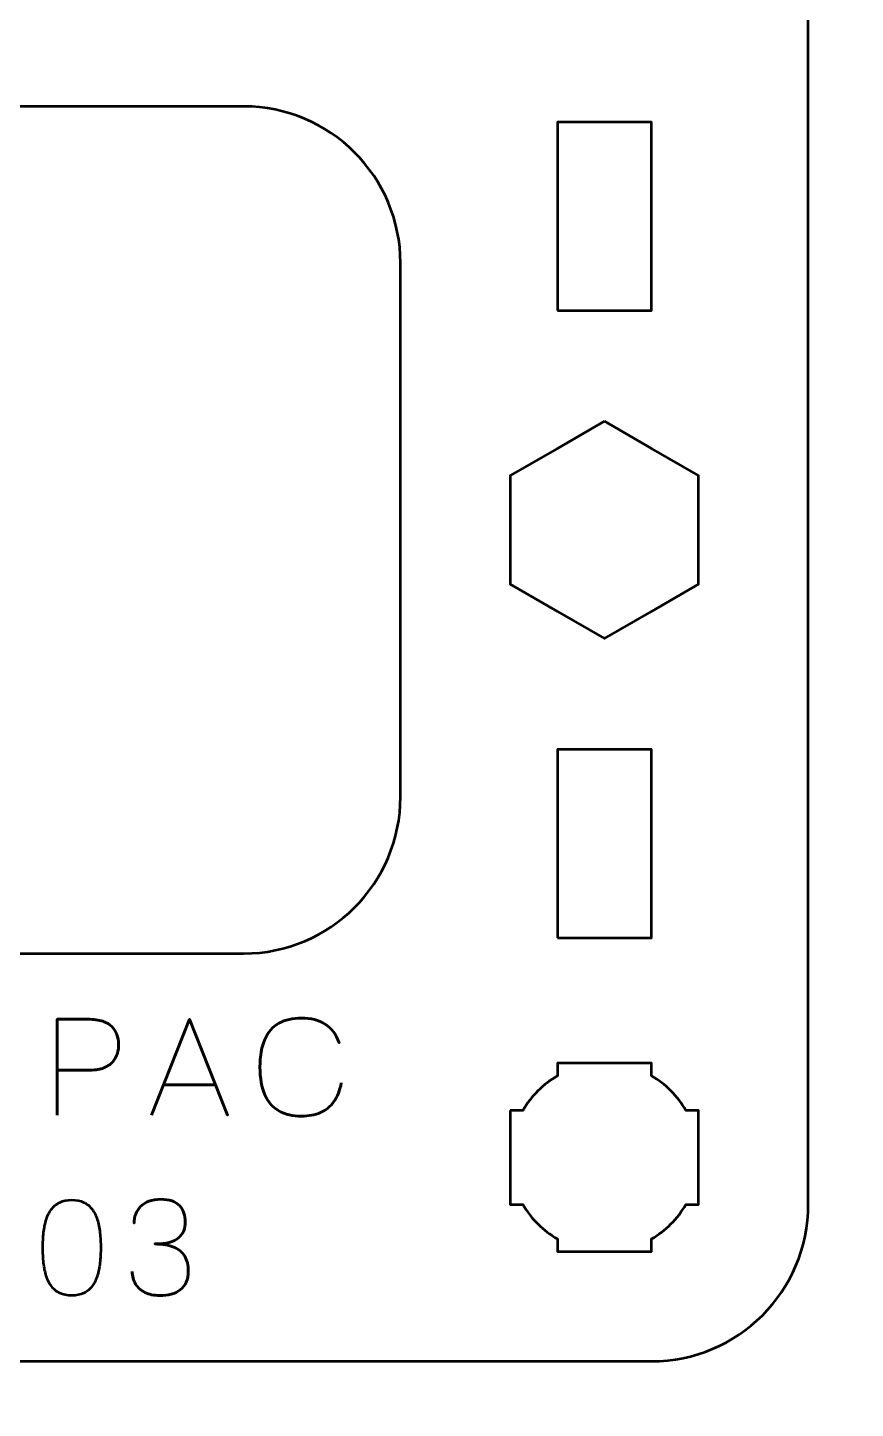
# Model space of a CAD drawing. Header units: centimetres. Extents: x -21 to 0, y -29.7 to 0.
# Drawn here: x -14.039 to -11.4, y -17.25 to -12.849 of the extents above; entities that cross this region are included whole.
import ezdxf

# ---------------------------------------------------------------- set-up
doc = ezdxf.new("R2010")
doc.units = ezdxf.units.CM
doc.header["$MEASUREMENT"] = 0
doc.layers.add('Layer 1', color=7, linetype='Continuous')

msp = doc.modelspace()

# ---------------------------------------------------------------- linework, layer by layer
at = {"layer": 'Layer 1', "lineweight": 53}
for points in [[(-12.35, -13.75), (-12.05, -13.75), (-12.05, -13.15), (-12.35, -13.15), (-12.35, -13.75)], [(-12.35, -15.75), (-12.05, -15.75), (-12.05, -15.15), (-12.35, -15.15), (-12.35, -15.75)]]:
    msp.add_lwpolyline(points, close=True, dxfattribs=at)
at = {"layer": 'Layer 1', "color": 1, "lineweight": 53}
msp.add_open_spline([(-21.00003, -29.19995), (-21.00003, -29.19995), (-21.00003, -2.89992), (-21.00003, -2.89992), (-21.00003, -2.89992), (-21.00003, -2.81709), (-20.93286, -2.74992), (-20.85003, -2.74992), (-20.85003, -2.74992), (-20.7672, -2.74992), (-20.70003, -2.68275), (-20.70003, -2.59992), (-20.70003, -2.59992), (-20.70003, -2.51709), (-20.7672, -2.44992), (-20.85003, -2.44992), (-20.85003, -2.44992), (-20.93286, -2.44992), (-21.00003, -2.38275), (-21.00003, -2.29992), (-21.00003, -2.29992), (-21.00003, -2.21709), (-20.93286, -2.14992), (-20.85003, -2.14992), (-20.85003, -2.14992), (-20.7672, -2.14992), (-20.70003, -2.08275), (-20.70003, -1.99992), (-20.70003, -1.99992), (-20.70003, -1.91709), (-20.7672, -1.84992), (-20.85003, -1.84992), (-20.85003, -1.84992), (-20.93286, -1.84992), (-21.00003, -1.78275), (-21.00003, -1.69992), (-21.00003, -1.69992), (-21.00003, -1.61709), (-20.93286, -1.54992), (-20.85003, -1.54992), (-20.85003, -1.54992), (-20.7672, -1.54992), (-20.70003, -1.48275), (-20.70003, -1.39992), (-20.70003, -1.39992), (-20.70003, -1.31709), (-20.7672, -1.24992), (-20.85003, -1.24992), (-20.85003, -1.24992), (-20.93286, -1.24992), (-21.00003, -1.18275), (-21.00003, -1.09992), (-21.00003, -1.09992), (-21.00003, -1.09992), (-21.00003, -0.49992), (-21.00003, -0.49992), (-21.00003, -0.49992), (-21.00003, -0.22295), (-20.77694, 0.00004), (-20.49994, 0.00004), (-20.49994, 0.00004), (-20.49994, 0.00004), (-0.50008, 0.00004), (-0.50008, 0.00004), (-0.50008, 0.00004), (-0.22294, 0.00004), (0.00002, -0.22295), (0.00002, -0.49992), (0.00002, -0.49992), (0.00002, -0.49992), (0.00002, -29.19995), (0.00002, -29.19995), (0.00002, -29.19995), (0.00002, -29.47695), (-0.22294, -29.70004), (-0.50008, -29.70004), (-0.50008, -29.70004), (-0.50008, -29.70004), (-20.49994, -29.70004), (-20.49994, -29.70004), (-20.49994, -29.70004), (-20.77694, -29.70004), (-21.00003, -29.47695), (-21.00003, -29.19995)], degree=3, knots=[0, 0, 0, 0, 0.047619, 0.047619, 0.047619, 0.047619, 0.0952381, 0.0952381, 0.0952381, 0.0952381, 0.1428571, 0.1428571, 0.1428571, 0.1428571, 0.1904762, 0.1904762, 0.1904762, 0.1904762, 0.2380952, 0.2380952, 0.2380952, 0.2380952, 0.2857143, 0.2857143, 0.2857143, 0.2857143, 0.3333333, 0.3333333, 0.3333333, 0.3333333, 0.3809524, 0.3809524, 0.3809524, 0.3809524, 0.4285714, 0.4285714, 0.4285714, 0.4285714, 0.4761905, 0.4761905, 0.4761905, 0.4761905, 0.5238095, 0.5238095, 0.5238095, 0.5238095, 0.5714286, 0.5714286, 0.5714286, 0.5714286, 0.6190476, 0.6190476, 0.6190476, 0.6190476, 0.6666667, 0.6666667, 0.6666667, 0.6666667, 0.7142857, 0.7142857, 0.7142857, 0.7142857, 0.7619048, 0.7619048, 0.7619048, 0.7619048, 0.8095238, 0.8095238, 0.8095238, 0.8095238, 0.8571429, 0.8571429, 0.8571429, 0.8571429, 0.9047619, 0.9047619, 0.9047619, 0.9047619, 0.952381, 0.952381, 0.952381, 0.952381, 1, 1, 1, 1], dxfattribs=at)
at = {"layer": 'Layer 1', "color": 3, "lineweight": 53}
msp.add_open_spline([(-16.85, -16.6), (-16.85, -16.6), (-16.85, -12.3), (-16.85, -12.3), (-16.85, -12.3), (-16.85, -12.02391), (-16.62609, -11.8), (-16.35, -11.8), (-16.35, -11.8), (-16.35, -11.8), (-12.05, -11.8), (-12.05, -11.8), (-12.05, -11.8), (-11.77391, -11.8), (-11.55, -12.02391), (-11.55, -12.3), (-11.55, -12.3), (-11.55, -12.3), (-11.55, -16.6), (-11.55, -16.6), (-11.55, -16.6), (-11.55, -16.87609), (-11.77391, -17.1), (-12.05, -17.1), (-12.05, -17.1), (-12.05, -17.1), (-16.35, -17.1), (-16.35, -17.1), (-16.35, -17.1), (-16.62609, -17.1), (-16.85, -16.87609), (-16.85, -16.6)], degree=3, knots=[0, 0, 0, 0, 0.125, 0.125, 0.125, 0.125, 0.25, 0.25, 0.25, 0.25, 0.375, 0.375, 0.375, 0.375, 0.5, 0.5, 0.5, 0.5, 0.625, 0.625, 0.625, 0.625, 0.75, 0.75, 0.75, 0.75, 0.875, 0.875, 0.875, 0.875, 1, 1, 1, 1], dxfattribs=at)
at = {"layer": 'Layer 1', "lineweight": 53}
for points, knots in [([(-15.55, -15.3), (-15.55, -15.3), (-15.55, -13.6), (-15.55, -13.6), (-15.55, -13.6), (-15.55, -13.32391), (-15.32609, -13.1), (-15.05, -13.1), (-15.05, -13.1), (-15.05, -13.1), (-13.35, -13.1), (-13.35, -13.1), (-13.35, -13.1), (-13.07391, -13.1), (-12.85, -13.32391), (-12.85, -13.6), (-12.85, -13.6), (-12.85, -13.6), (-12.85, -15.3), (-12.85, -15.3), (-12.85, -15.3), (-12.85, -15.57609), (-13.07391, -15.8), (-13.35, -15.8), (-13.35, -15.8), (-13.35, -15.8), (-15.05, -15.8), (-15.05, -15.8), (-15.05, -15.8), (-15.32609, -15.8), (-15.55, -15.57609), (-15.55, -15.3)], [0, 0, 0, 0, 0.125, 0.125, 0.125, 0.125, 0.25, 0.25, 0.25, 0.25, 0.375, 0.375, 0.375, 0.375, 0.5, 0.5, 0.5, 0.5, 0.625, 0.625, 0.625, 0.625, 0.75, 0.75, 0.75, 0.75, 0.875, 0.875, 0.875, 0.875, 1, 1, 1, 1]), ([(-12.2, -14.10359), (-12.2, -14.10359), (-12.05, -14.19019), (-12.05, -14.19019), (-12.05, -14.19019), (-12.05, -14.19019), (-11.9, -14.27679), (-11.9, -14.27679), (-11.9, -14.27679), (-11.9, -14.27679), (-11.9, -14.45), (-11.9, -14.45), (-11.9, -14.45), (-11.9, -14.45), (-11.9, -14.62321), (-11.9, -14.62321), (-11.9, -14.62321), (-11.9, -14.62321), (-12.05, -14.70981), (-12.05, -14.70981), (-12.05, -14.70981), (-12.05, -14.70981), (-12.2, -14.79641), (-12.2, -14.79641), (-12.2, -14.79641), (-12.2, -14.79641), (-12.35, -14.70981), (-12.35, -14.70981), (-12.35, -14.70981), (-12.35, -14.70981), (-12.5, -14.62321), (-12.5, -14.62321), (-12.5, -14.62321), (-12.5, -14.62321), (-12.5, -14.45), (-12.5, -14.45), (-12.5, -14.45), (-12.5, -14.45), (-12.5, -14.27679), (-12.5, -14.27679), (-12.5, -14.27679), (-12.5, -14.27679), (-12.35, -14.19019), (-12.35, -14.19019), (-12.35, -14.19019), (-12.35, -14.19019), (-12.2, -14.10359), (-12.2, -14.10359)], [0, 0, 0, 0, 0.0833333, 0.0833333, 0.0833333, 0.0833333, 0.1666667, 0.1666667, 0.1666667, 0.1666667, 0.25, 0.25, 0.25, 0.25, 0.3333333, 0.3333333, 0.3333333, 0.3333333, 0.4166667, 0.4166667, 0.4166667, 0.4166667, 0.5, 0.5, 0.5, 0.5, 0.5833333, 0.5833333, 0.5833333, 0.5833333, 0.6666667, 0.6666667, 0.6666667, 0.6666667, 0.75, 0.75, 0.75, 0.75, 0.8333333, 0.8333333, 0.8333333, 0.8333333, 0.9166667, 0.9166667, 0.9166667, 0.9166667, 1, 1, 1, 1]), ([(-12.5, -16.3), (-12.5, -16.3), (-12.45985, -16.3), (-12.45985, -16.3), (-12.45985, -16.3), (-12.4335, -16.25447), (-12.39553, -16.2165), (-12.35, -16.19015), (-12.35, -16.19015), (-12.35, -16.19015), (-12.35, -16.15), (-12.35, -16.15), (-12.35, -16.15), (-12.35, -16.15), (-12.2, -16.15), (-12.2, -16.15), (-12.2, -16.15), (-12.2, -16.15), (-12.05, -16.15), (-12.05, -16.15), (-12.05, -16.15), (-12.05, -16.15), (-12.05, -16.19015), (-12.05, -16.19015), (-12.05, -16.19015), (-12.00447, -16.2165), (-11.9665, -16.25447), (-11.94015, -16.3), (-11.94015, -16.3), (-11.94015, -16.3), (-11.9, -16.3), (-11.9, -16.3), (-11.9, -16.3), (-11.9, -16.3), (-11.9, -16.45), (-11.9, -16.45), (-11.9, -16.45), (-11.9, -16.45), (-11.9, -16.6), (-11.9, -16.6), (-11.9, -16.6), (-11.9, -16.6), (-11.94015, -16.6), (-11.94015, -16.6), (-11.94015, -16.6), (-11.9665, -16.64553), (-12.00447, -16.6835), (-12.05, -16.70985), (-12.05, -16.70985), (-12.05, -16.70985), (-12.05, -16.75), (-12.05, -16.75), (-12.05, -16.75), (-12.05, -16.75), (-12.2, -16.75), (-12.2, -16.75), (-12.2, -16.75), (-12.2, -16.75), (-12.35, -16.75), (-12.35, -16.75), (-12.35, -16.75), (-12.35, -16.75), (-12.35, -16.70985), (-12.35, -16.70985), (-12.35, -16.70985), (-12.39553, -16.6835), (-12.4335, -16.64553), (-12.45985, -16.6), (-12.45985, -16.6), (-12.45985, -16.6), (-12.5, -16.6), (-12.5, -16.6), (-12.5, -16.6), (-12.5, -16.6), (-12.5, -16.45), (-12.5, -16.45), (-12.5, -16.45), (-12.5, -16.45), (-12.5, -16.3), (-12.5, -16.3)], [0, 0, 0, 0, 0.05, 0.05, 0.05, 0.05, 0.1, 0.1, 0.1, 0.1, 0.15, 0.15, 0.15, 0.15, 0.2, 0.2, 0.2, 0.2, 0.25, 0.25, 0.25, 0.25, 0.3, 0.3, 0.3, 0.3, 0.35, 0.35, 0.35, 0.35, 0.4, 0.4, 0.4, 0.4, 0.45, 0.45, 0.45, 0.45, 0.5, 0.5, 0.5, 0.5, 0.55, 0.55, 0.55, 0.55, 0.6, 0.6, 0.6, 0.6, 0.65, 0.65, 0.65, 0.65, 0.7, 0.7, 0.7, 0.7, 0.75, 0.75, 0.75, 0.75, 0.8, 0.8, 0.8, 0.8, 0.85, 0.85, 0.85, 0.85, 0.9, 0.9, 0.9, 0.9, 0.95, 0.95, 0.95, 0.95, 1, 1, 1, 1])]:
    msp.add_open_spline(points, degree=3, knots=knots, dxfattribs=at)
at = {"layer": 'Layer 1', "color": 5, "lineweight": 53}
for points, knots in [([(-13.94431, -16.31494), (-13.94431, -16.31494), (-13.94431, -16.00972), (-13.94431, -16.00972), (-13.94431, -16.00972), (-13.94431, -16.00972), (-13.84694, -16.00972), (-13.84694, -16.00972), (-13.84694, -16.00972), (-13.82747, -16.00979), (-13.81146, -16.01198), (-13.79883, -16.01621), (-13.79883, -16.01621), (-13.78627, -16.02037), (-13.77639, -16.02616), (-13.76926, -16.0335), (-13.76926, -16.0335), (-13.76214, -16.04076), (-13.75706, -16.04909), (-13.75395, -16.05847), (-13.75395, -16.05847), (-13.75092, -16.06786), (-13.74916, -16.07766), (-13.74873, -16.08804), (-13.74873, -16.08804), (-13.74824, -16.09841), (-13.74944, -16.10857), (-13.75226, -16.11844), (-13.75226, -16.11844), (-13.75515, -16.12832), (-13.76002, -16.13728), (-13.76701, -16.14533), (-13.76701, -16.14533), (-13.77392, -16.15337), (-13.7833, -16.15979), (-13.79509, -16.16452), (-13.79509, -16.16452), (-13.80687, -16.16931), (-13.82147, -16.17171), (-13.8389, -16.17185), (-13.8389, -16.17185), (-13.8389, -16.17185), (-13.94431, -16.17185), (-13.94431, -16.17185), (-13.94431, -16.17185), (-13.94431, -16.17185), (-13.8389, -16.17185), (-13.8389, -16.17185), (-13.8389, -16.17185), (-13.82183, -16.17171), (-13.80736, -16.16931), (-13.79565, -16.16452), (-13.79565, -16.16452), (-13.78387, -16.15979), (-13.77448, -16.15337), (-13.76743, -16.14533), (-13.76743, -16.14533), (-13.76044, -16.13728), (-13.75543, -16.12832), (-13.75247, -16.11844), (-13.75247, -16.11844), (-13.74951, -16.10857), (-13.74824, -16.09841), (-13.74873, -16.08804), (-13.74873, -16.08804), (-13.74916, -16.07766), (-13.75092, -16.06786), (-13.75409, -16.05847), (-13.75409, -16.05847), (-13.7572, -16.04909), (-13.76242, -16.04076), (-13.76955, -16.0335), (-13.76955, -16.0335), (-13.77674, -16.02616), (-13.78662, -16.02037), (-13.79918, -16.01621), (-13.79918, -16.01621), (-13.81181, -16.01198), (-13.82768, -16.00979), (-13.84694, -16.00972), (-13.84694, -16.00972), (-13.84694, -16.00972), (-13.94431, -16.00972), (-13.94431, -16.00972), (-13.94431, -16.00972), (-13.94431, -16.00972), (-13.94431, -16.31494), (-13.94431, -16.31494)], [0, 0, 0, 0, 0.0454545, 0.0454545, 0.0454545, 0.0454545, 0.0909091, 0.0909091, 0.0909091, 0.0909091, 0.1363636, 0.1363636, 0.1363636, 0.1363636, 0.1818182, 0.1818182, 0.1818182, 0.1818182, 0.2272727, 0.2272727, 0.2272727, 0.2272727, 0.2727273, 0.2727273, 0.2727273, 0.2727273, 0.3181818, 0.3181818, 0.3181818, 0.3181818, 0.3636364, 0.3636364, 0.3636364, 0.3636364, 0.4090909, 0.4090909, 0.4090909, 0.4090909, 0.4545455, 0.4545455, 0.4545455, 0.4545455, 0.5, 0.5, 0.5, 0.5, 0.5454545, 0.5454545, 0.5454545, 0.5454545, 0.5909091, 0.5909091, 0.5909091, 0.5909091, 0.6363636, 0.6363636, 0.6363636, 0.6363636, 0.6818182, 0.6818182, 0.6818182, 0.6818182, 0.7272727, 0.7272727, 0.7272727, 0.7272727, 0.7727273, 0.7727273, 0.7727273, 0.7727273, 0.8181818, 0.8181818, 0.8181818, 0.8181818, 0.8636364, 0.8636364, 0.8636364, 0.8636364, 0.9090909, 0.9090909, 0.9090909, 0.9090909, 0.9545455, 0.9545455, 0.9545455, 0.9545455, 1, 1, 1, 1]), ([(-13.64375, -16.31494), (-13.64375, -16.31494), (-13.52268, -16.00972), (-13.52268, -16.00972), (-13.52268, -16.00972), (-13.52268, -16.00972), (-13.40118, -16.31494), (-13.40118, -16.31494), (-13.40118, -16.31494), (-13.40118, -16.31494), (-13.52268, -16.00972), (-13.52268, -16.00972), (-13.52268, -16.00972), (-13.52268, -16.00972), (-13.64375, -16.31494), (-13.64375, -16.31494)], [0, 0, 0, 0, 0.25, 0.25, 0.25, 0.25, 0.5, 0.5, 0.5, 0.5, 0.75, 0.75, 0.75, 0.75, 1, 1, 1, 1]), ([(-13.03881, -16.21249), (-13.04333, -16.23669), (-13.05123, -16.25666), (-13.06231, -16.27232), (-13.06231, -16.27232), (-13.07345, -16.28792), (-13.08771, -16.29949), (-13.10506, -16.30704), (-13.10506, -16.30704), (-13.12235, -16.31459), (-13.14267, -16.3184), (-13.16581, -16.31833), (-13.16581, -16.31833), (-13.19396, -16.3184), (-13.21788, -16.31296), (-13.2375, -16.30189), (-13.2375, -16.30189), (-13.25711, -16.29088), (-13.27207, -16.27388), (-13.28237, -16.25081), (-13.28237, -16.25081), (-13.29267, -16.22773), (-13.29782, -16.19817), (-13.29789, -16.16212), (-13.29789, -16.16212), (-13.29782, -16.12621), (-13.29267, -16.09671), (-13.28237, -16.07364), (-13.28237, -16.07364), (-13.27207, -16.05057), (-13.25711, -16.0335), (-13.2375, -16.02242), (-13.2375, -16.02242), (-13.21788, -16.01134), (-13.19396, -16.00584), (-13.16581, -16.00591), (-13.16581, -16.00591), (-13.13568, -16.00584), (-13.11043, -16.01226), (-13.09011, -16.02517), (-13.09011, -16.02517), (-13.06986, -16.03808), (-13.05497, -16.05805), (-13.04559, -16.08507), (-13.04559, -16.08507), (-13.05497, -16.05805), (-13.06986, -16.03808), (-13.09011, -16.02517), (-13.09011, -16.02517), (-13.11043, -16.01226), (-13.13568, -16.00584), (-13.16581, -16.00591), (-13.16581, -16.00591), (-13.19396, -16.00584), (-13.21788, -16.01134), (-13.2375, -16.02242), (-13.2375, -16.02242), (-13.25711, -16.0335), (-13.27207, -16.05057), (-13.28237, -16.07364), (-13.28237, -16.07364), (-13.29267, -16.09671), (-13.29782, -16.12621), (-13.29789, -16.16212), (-13.29789, -16.16212), (-13.29782, -16.19817), (-13.29267, -16.22773), (-13.28237, -16.25081), (-13.28237, -16.25081), (-13.27207, -16.27388), (-13.25711, -16.29088), (-13.2375, -16.30189), (-13.2375, -16.30189), (-13.21788, -16.31296), (-13.19396, -16.3184), (-13.16581, -16.31833), (-13.16581, -16.31833), (-13.14267, -16.3184), (-13.12235, -16.31459), (-13.10506, -16.30704), (-13.10506, -16.30704), (-13.08771, -16.29949), (-13.07345, -16.28792), (-13.06231, -16.27232), (-13.06231, -16.27232), (-13.05123, -16.25666), (-13.04333, -16.23669), (-13.03881, -16.21249)], [0, 0, 0, 0, 0.0454545, 0.0454545, 0.0454545, 0.0454545, 0.0909091, 0.0909091, 0.0909091, 0.0909091, 0.1363636, 0.1363636, 0.1363636, 0.1363636, 0.1818182, 0.1818182, 0.1818182, 0.1818182, 0.2272727, 0.2272727, 0.2272727, 0.2272727, 0.2727273, 0.2727273, 0.2727273, 0.2727273, 0.3181818, 0.3181818, 0.3181818, 0.3181818, 0.3636364, 0.3636364, 0.3636364, 0.3636364, 0.4090909, 0.4090909, 0.4090909, 0.4090909, 0.4545455, 0.4545455, 0.4545455, 0.4545455, 0.5, 0.5, 0.5, 0.5, 0.5454545, 0.5454545, 0.5454545, 0.5454545, 0.5909091, 0.5909091, 0.5909091, 0.5909091, 0.6363636, 0.6363636, 0.6363636, 0.6363636, 0.6818182, 0.6818182, 0.6818182, 0.6818182, 0.7272727, 0.7272727, 0.7272727, 0.7272727, 0.7727273, 0.7727273, 0.7727273, 0.7727273, 0.8181818, 0.8181818, 0.8181818, 0.8181818, 0.8636364, 0.8636364, 0.8636364, 0.8636364, 0.9090909, 0.9090909, 0.9090909, 0.9090909, 0.9545455, 0.9545455, 0.9545455, 0.9545455, 1, 1, 1, 1]), ([(-13.60565, -16.21884), (-13.60565, -16.21884), (-13.43971, -16.21884), (-13.43971, -16.21884), (-13.43971, -16.21884), (-13.43971, -16.21884), (-13.60565, -16.21884), (-13.60565, -16.21884)], [0, 0, 0, 0, 0.5, 0.5, 0.5, 0.5, 1, 1, 1, 1]), ([(-13.89774, -16.89025), (-13.88293, -16.89018), (-13.87016, -16.88757), (-13.8595, -16.88249), (-13.8595, -16.88249), (-13.84892, -16.87741), (-13.8401, -16.87014), (-13.83305, -16.8609), (-13.83305, -16.8609), (-13.82606, -16.85159), (-13.82056, -16.84058), (-13.81647, -16.82788), (-13.81647, -16.82788), (-13.81244, -16.81518), (-13.80955, -16.80128), (-13.80793, -16.78604), (-13.80793, -16.78604), (-13.80623, -16.7708), (-13.80539, -16.75478), (-13.80546, -16.73785), (-13.80546, -16.73785), (-13.80539, -16.72099), (-13.80623, -16.70497), (-13.80793, -16.6898), (-13.80793, -16.6898), (-13.80955, -16.67463), (-13.81244, -16.66066), (-13.81647, -16.64796), (-13.81647, -16.64796), (-13.82056, -16.63533), (-13.82606, -16.62433), (-13.83305, -16.61494), (-13.83305, -16.61494), (-13.8401, -16.60563), (-13.84892, -16.59836), (-13.8595, -16.59328), (-13.8595, -16.59328), (-13.87016, -16.58813), (-13.88293, -16.58552), (-13.89774, -16.58545), (-13.89774, -16.58545), (-13.91256, -16.58552), (-13.92533, -16.58813), (-13.93599, -16.59328), (-13.93599, -16.59328), (-13.94657, -16.59836), (-13.95539, -16.60563), (-13.96244, -16.61494), (-13.96244, -16.61494), (-13.96943, -16.62433), (-13.97493, -16.63533), (-13.97902, -16.64796), (-13.97902, -16.64796), (-13.98305, -16.66066), (-13.98594, -16.67463), (-13.98756, -16.6898), (-13.98756, -16.6898), (-13.98925, -16.70497), (-13.9901, -16.72099), (-13.99003, -16.73785), (-13.99003, -16.73785), (-13.9901, -16.75478), (-13.98925, -16.7708), (-13.98756, -16.78604), (-13.98756, -16.78604), (-13.98594, -16.80128), (-13.98305, -16.81518), (-13.97902, -16.82788), (-13.97902, -16.82788), (-13.97493, -16.84058), (-13.96943, -16.85159), (-13.96244, -16.8609), (-13.96244, -16.8609), (-13.95539, -16.87014), (-13.94657, -16.87741), (-13.93599, -16.88249), (-13.93599, -16.88249), (-13.92533, -16.88757), (-13.91256, -16.89018), (-13.89774, -16.89025)], [0, 0, 0, 0, 0.05, 0.05, 0.05, 0.05, 0.1, 0.1, 0.1, 0.1, 0.15, 0.15, 0.15, 0.15, 0.2, 0.2, 0.2, 0.2, 0.25, 0.25, 0.25, 0.25, 0.3, 0.3, 0.3, 0.3, 0.35, 0.35, 0.35, 0.35, 0.4, 0.4, 0.4, 0.4, 0.45, 0.45, 0.45, 0.45, 0.5, 0.5, 0.5, 0.5, 0.55, 0.55, 0.55, 0.55, 0.6, 0.6, 0.6, 0.6, 0.65, 0.65, 0.65, 0.65, 0.7, 0.7, 0.7, 0.7, 0.75, 0.75, 0.75, 0.75, 0.8, 0.8, 0.8, 0.8, 0.85, 0.85, 0.85, 0.85, 0.9, 0.9, 0.9, 0.9, 0.95, 0.95, 0.95, 0.95, 1, 1, 1, 1]), ([(-13.89774, -16.89025), (-13.88293, -16.89018), (-13.87016, -16.88757), (-13.8595, -16.88249), (-13.8595, -16.88249), (-13.84892, -16.87741), (-13.8401, -16.87014), (-13.83305, -16.8609), (-13.83305, -16.8609), (-13.82606, -16.85159), (-13.82056, -16.84058), (-13.81647, -16.82788), (-13.81647, -16.82788), (-13.81244, -16.81518), (-13.80955, -16.80128), (-13.80793, -16.78604), (-13.80793, -16.78604), (-13.80623, -16.7708), (-13.80539, -16.75478), (-13.80546, -16.73785), (-13.80546, -16.73785), (-13.80539, -16.72099), (-13.80623, -16.70497), (-13.80793, -16.6898), (-13.80793, -16.6898), (-13.80955, -16.67463), (-13.81244, -16.66066), (-13.81647, -16.64796), (-13.81647, -16.64796), (-13.82056, -16.63533), (-13.82606, -16.62433), (-13.83305, -16.61494), (-13.83305, -16.61494), (-13.8401, -16.60563), (-13.84892, -16.59836), (-13.8595, -16.59328), (-13.8595, -16.59328), (-13.87016, -16.58813), (-13.88293, -16.58552), (-13.89774, -16.58545), (-13.89774, -16.58545), (-13.91256, -16.58552), (-13.92533, -16.58813), (-13.93599, -16.59328), (-13.93599, -16.59328), (-13.94657, -16.59836), (-13.95539, -16.60563), (-13.96244, -16.61494), (-13.96244, -16.61494), (-13.96943, -16.62433), (-13.97493, -16.63533), (-13.97902, -16.64796), (-13.97902, -16.64796), (-13.98305, -16.66066), (-13.98594, -16.67463), (-13.98756, -16.6898), (-13.98756, -16.6898), (-13.98925, -16.70497), (-13.9901, -16.72099), (-13.99003, -16.73785), (-13.99003, -16.73785), (-13.9901, -16.75478), (-13.98925, -16.7708), (-13.98756, -16.78604), (-13.98756, -16.78604), (-13.98594, -16.80128), (-13.98305, -16.81518), (-13.97902, -16.82788), (-13.97902, -16.82788), (-13.97493, -16.84058), (-13.96943, -16.85159), (-13.96244, -16.8609), (-13.96244, -16.8609), (-13.95539, -16.87014), (-13.94657, -16.87741), (-13.93599, -16.88249), (-13.93599, -16.88249), (-13.92533, -16.88757), (-13.91256, -16.89018), (-13.89774, -16.89025)], [0, 0, 0, 0, 0.05, 0.05, 0.05, 0.05, 0.1, 0.1, 0.1, 0.1, 0.15, 0.15, 0.15, 0.15, 0.2, 0.2, 0.2, 0.2, 0.25, 0.25, 0.25, 0.25, 0.3, 0.3, 0.3, 0.3, 0.35, 0.35, 0.35, 0.35, 0.4, 0.4, 0.4, 0.4, 0.45, 0.45, 0.45, 0.45, 0.5, 0.5, 0.5, 0.5, 0.55, 0.55, 0.55, 0.55, 0.6, 0.6, 0.6, 0.6, 0.65, 0.65, 0.65, 0.65, 0.7, 0.7, 0.7, 0.7, 0.75, 0.75, 0.75, 0.75, 0.8, 0.8, 0.8, 0.8, 0.85, 0.85, 0.85, 0.85, 0.9, 0.9, 0.9, 0.9, 0.95, 0.95, 0.95, 0.95, 1, 1, 1, 1]), ([(-13.70513, -16.81363), (-13.70506, -16.82887), (-13.70153, -16.84213), (-13.69455, -16.85363), (-13.69455, -16.85363), (-13.68756, -16.86506), (-13.67761, -16.87402), (-13.66463, -16.88044), (-13.66463, -16.88044), (-13.65165, -16.88686), (-13.63606, -16.89011), (-13.61792, -16.89025), (-13.61792, -16.89025), (-13.60431, -16.89025), (-13.59196, -16.88884), (-13.58074, -16.88588), (-13.58074, -16.88588), (-13.56959, -16.88291), (-13.56, -16.87833), (-13.55188, -16.87205), (-13.55188, -16.87205), (-13.54377, -16.86577), (-13.53756, -16.85765), (-13.53312, -16.84778), (-13.53312, -16.84778), (-13.52874, -16.83783), (-13.52656, -16.8259), (-13.52649, -16.81193), (-13.52649, -16.81193), (-13.52641, -16.79331), (-13.53022, -16.77757), (-13.53777, -16.7648), (-13.53777, -16.7648), (-13.54532, -16.75203), (-13.55704, -16.74244), (-13.57277, -16.73588), (-13.57277, -16.73588), (-13.5885, -16.72931), (-13.60868, -16.726), (-13.63316, -16.726), (-13.63316, -16.726), (-13.61489, -16.72607), (-13.59958, -16.72438), (-13.58709, -16.72092), (-13.58709, -16.72092), (-13.57467, -16.71746), (-13.56473, -16.71259), (-13.55725, -16.70624), (-13.55725, -16.70624), (-13.54977, -16.69996), (-13.54434, -16.69248), (-13.54109, -16.68388), (-13.54109, -16.68388), (-13.53777, -16.67534), (-13.53615, -16.66596), (-13.53622, -16.65573), (-13.53622, -16.65573), (-13.53615, -16.64549), (-13.53756, -16.63604), (-13.54038, -16.62729), (-13.54038, -16.62729), (-13.54314, -16.61854), (-13.54765, -16.61085), (-13.55379, -16.60429), (-13.55379, -16.60429), (-13.55993, -16.59773), (-13.56804, -16.59258), (-13.57799, -16.58891), (-13.57799, -16.58891), (-13.58801, -16.58524), (-13.60022, -16.58341), (-13.61454, -16.58334), (-13.61454, -16.58334), (-13.62879, -16.58341), (-13.64128, -16.58552), (-13.65186, -16.58962), (-13.65186, -16.58962), (-13.66252, -16.59371), (-13.67126, -16.59928), (-13.67832, -16.60641), (-13.67832, -16.60641), (-13.6853, -16.61353), (-13.69053, -16.62165), (-13.69398, -16.63082), (-13.69398, -16.63082), (-13.69751, -16.63999), (-13.6992, -16.64973), (-13.6992, -16.65996), (-13.6992, -16.65996), (-13.6992, -16.64973), (-13.69751, -16.63999), (-13.69398, -16.63082), (-13.69398, -16.63082), (-13.69053, -16.62165), (-13.6853, -16.61353), (-13.67832, -16.60641), (-13.67832, -16.60641), (-13.67126, -16.59928), (-13.66252, -16.59371), (-13.65186, -16.58962), (-13.65186, -16.58962), (-13.64128, -16.58552), (-13.62879, -16.58341), (-13.61454, -16.58334), (-13.61454, -16.58334), (-13.60022, -16.58341), (-13.58801, -16.58524), (-13.57799, -16.58891), (-13.57799, -16.58891), (-13.56804, -16.59258), (-13.55993, -16.59773), (-13.55379, -16.60429), (-13.55379, -16.60429), (-13.54765, -16.61085), (-13.54314, -16.61854), (-13.54038, -16.62729), (-13.54038, -16.62729), (-13.53756, -16.63604), (-13.53615, -16.64549), (-13.53622, -16.65573), (-13.53622, -16.65573), (-13.53615, -16.66596), (-13.53777, -16.67534), (-13.54109, -16.68388), (-13.54109, -16.68388), (-13.54434, -16.69248), (-13.54977, -16.69996), (-13.55725, -16.70624), (-13.55725, -16.70624), (-13.56473, -16.71259), (-13.57467, -16.71746), (-13.58709, -16.72092), (-13.58709, -16.72092), (-13.59958, -16.72438), (-13.61489, -16.72607), (-13.63316, -16.726), (-13.63316, -16.726), (-13.60868, -16.726), (-13.5885, -16.72931), (-13.57277, -16.73588), (-13.57277, -16.73588), (-13.55704, -16.74244), (-13.54532, -16.75203), (-13.53777, -16.7648), (-13.53777, -16.7648), (-13.53022, -16.77757), (-13.52641, -16.79331), (-13.52649, -16.81193), (-13.52649, -16.81193), (-13.52656, -16.8259), (-13.52874, -16.83783), (-13.53312, -16.84778), (-13.53312, -16.84778), (-13.53756, -16.85765), (-13.54377, -16.86577), (-13.55188, -16.87205), (-13.55188, -16.87205), (-13.56, -16.87833), (-13.56959, -16.88291), (-13.58074, -16.88588), (-13.58074, -16.88588), (-13.59196, -16.88884), (-13.60431, -16.89025), (-13.61792, -16.89025), (-13.61792, -16.89025), (-13.63606, -16.89011), (-13.65165, -16.88686), (-13.66463, -16.88044), (-13.66463, -16.88044), (-13.67761, -16.87402), (-13.68756, -16.86506), (-13.69455, -16.85363), (-13.69455, -16.85363), (-13.70153, -16.84213), (-13.70506, -16.82887), (-13.70513, -16.81363)], [0, 0, 0, 0, 0.0227273, 0.0227273, 0.0227273, 0.0227273, 0.0454545, 0.0454545, 0.0454545, 0.0454545, 0.0681818, 0.0681818, 0.0681818, 0.0681818, 0.0909091, 0.0909091, 0.0909091, 0.0909091, 0.1136364, 0.1136364, 0.1136364, 0.1136364, 0.1363636, 0.1363636, 0.1363636, 0.1363636, 0.1590909, 0.1590909, 0.1590909, 0.1590909, 0.1818182, 0.1818182, 0.1818182, 0.1818182, 0.2045455, 0.2045455, 0.2045455, 0.2045455, 0.2272727, 0.2272727, 0.2272727, 0.2272727, 0.25, 0.25, 0.25, 0.25, 0.2727273, 0.2727273, 0.2727273, 0.2727273, 0.2954545, 0.2954545, 0.2954545, 0.2954545, 0.3181818, 0.3181818, 0.3181818, 0.3181818, 0.3409091, 0.3409091, 0.3409091, 0.3409091, 0.3636364, 0.3636364, 0.3636364, 0.3636364, 0.3863636, 0.3863636, 0.3863636, 0.3863636, 0.4090909, 0.4090909, 0.4090909, 0.4090909, 0.4318182, 0.4318182, 0.4318182, 0.4318182, 0.4545455, 0.4545455, 0.4545455, 0.4545455, 0.4772727, 0.4772727, 0.4772727, 0.4772727, 0.5, 0.5, 0.5, 0.5, 0.5227273, 0.5227273, 0.5227273, 0.5227273, 0.5454545, 0.5454545, 0.5454545, 0.5454545, 0.5681818, 0.5681818, 0.5681818, 0.5681818, 0.5909091, 0.5909091, 0.5909091, 0.5909091, 0.6136364, 0.6136364, 0.6136364, 0.6136364, 0.6363636, 0.6363636, 0.6363636, 0.6363636, 0.6590909, 0.6590909, 0.6590909, 0.6590909, 0.6818182, 0.6818182, 0.6818182, 0.6818182, 0.7045455, 0.7045455, 0.7045455, 0.7045455, 0.7272727, 0.7272727, 0.7272727, 0.7272727, 0.75, 0.75, 0.75, 0.75, 0.7727273, 0.7727273, 0.7727273, 0.7727273, 0.7954545, 0.7954545, 0.7954545, 0.7954545, 0.8181818, 0.8181818, 0.8181818, 0.8181818, 0.8409091, 0.8409091, 0.8409091, 0.8409091, 0.8636364, 0.8636364, 0.8636364, 0.8636364, 0.8863636, 0.8863636, 0.8863636, 0.8863636, 0.9090909, 0.9090909, 0.9090909, 0.9090909, 0.9318182, 0.9318182, 0.9318182, 0.9318182, 0.9545455, 0.9545455, 0.9545455, 0.9545455, 0.9772727, 0.9772727, 0.9772727, 0.9772727, 1, 1, 1, 1])]:
    msp.add_open_spline(points, degree=3, knots=knots, dxfattribs=at)

doc.saveas('drawing.dxf')
